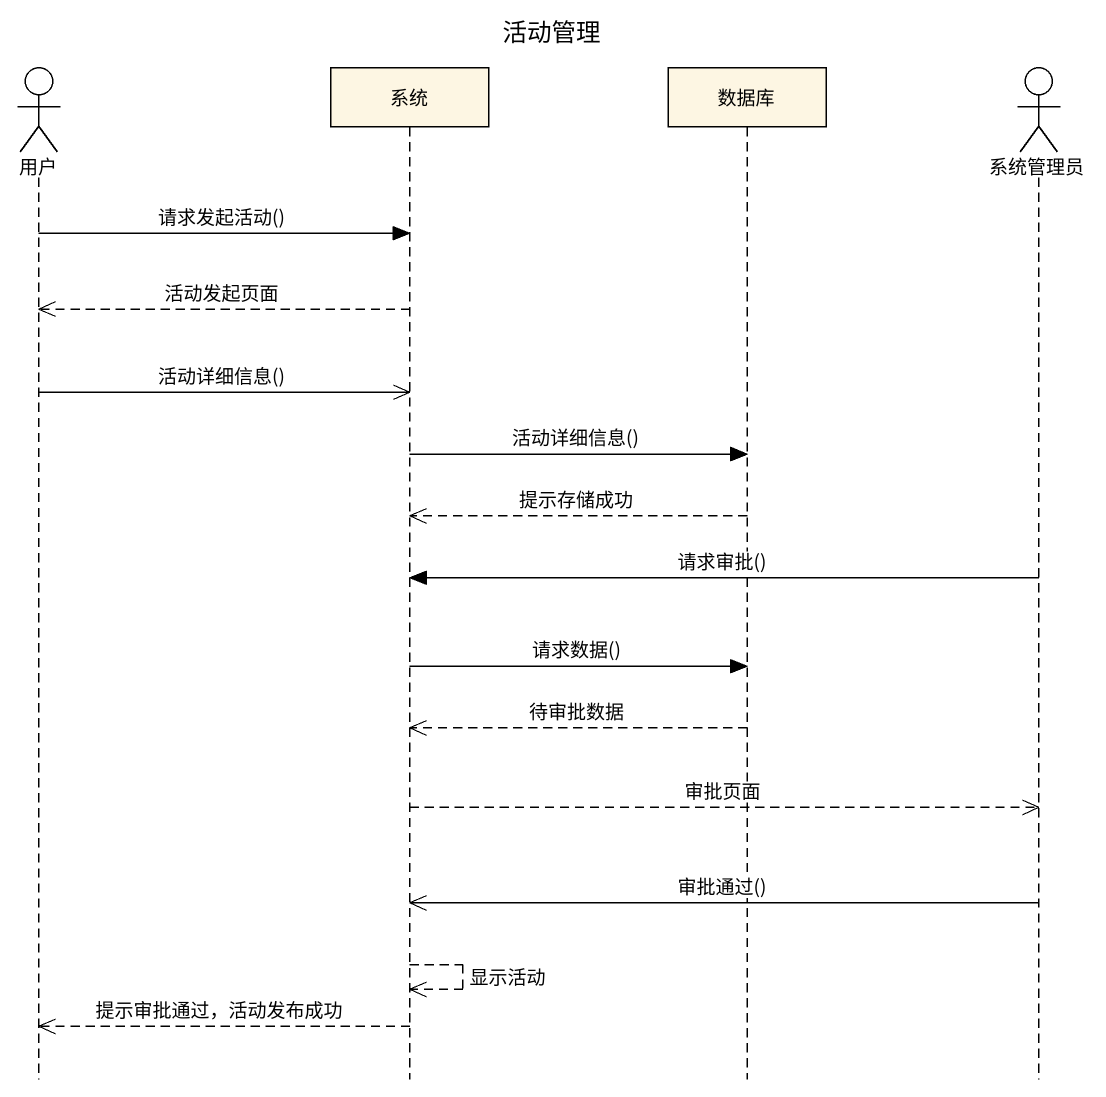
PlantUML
@startuml
title 活动管理
hide footbox
actor 用户
participant 系统
participant 数据库
actor 系统管理员

用户 -> 系统 : 请求发起活动()
系统 -->> 用户 : 活动发起页面
用户 ->> 系统 : 活动详细信息()
系统 -> 数据库 : 活动详细信息()
数据库 -->> 系统 : 提示存储成功
系统管理员 -> 系统 : 请求审批()
系统 -> 数据库 : 请求数据()
数据库 -->> 系统 : 待审批数据
系统 -->> 系统管理员 : 审批页面
系统管理员 ->> 系统 : 审批通过()
系统 -->> 系统 : 显示活动
系统 -->> 用户 : 提示审批通过，活动发布成功
@enduml
